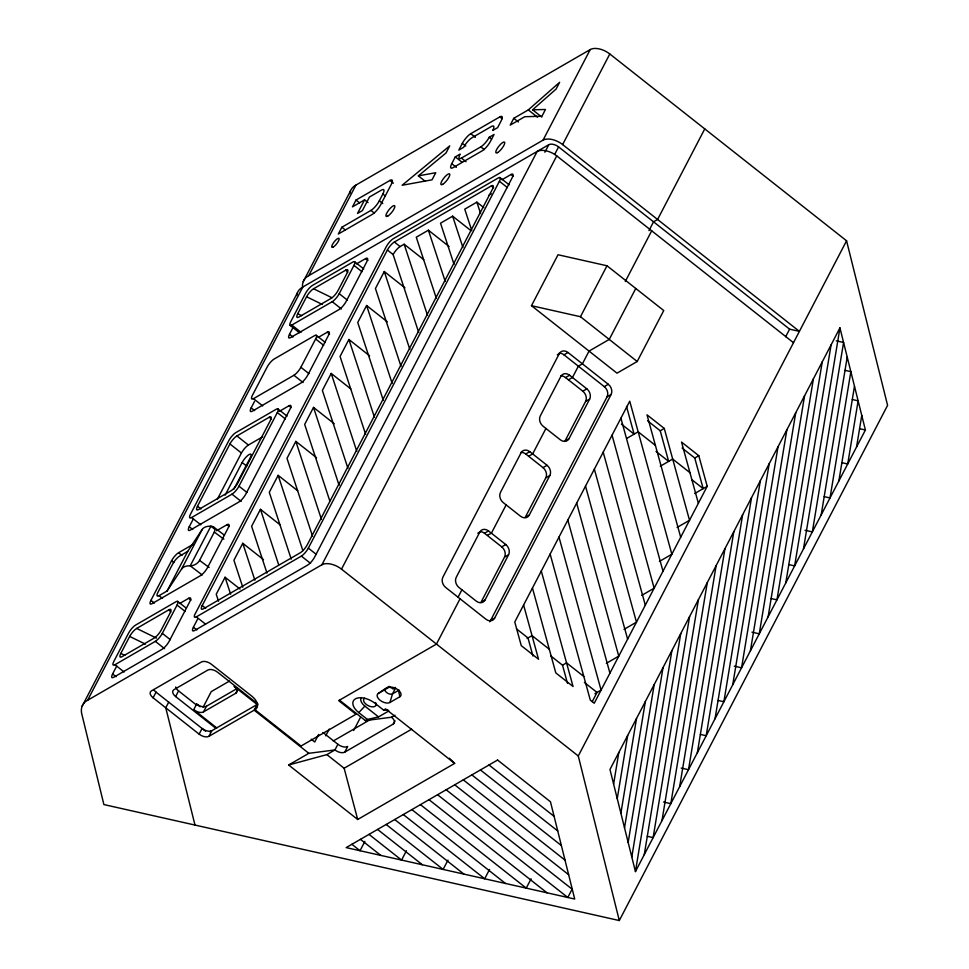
<?xml version="1.0" encoding="UTF-8"?>
<svg xmlns="http://www.w3.org/2000/svg" width="969" height="969" viewBox="0 0 969 969"><rect width="100%" height="100%" fill="white"/><g stroke="black" fill="none" stroke-linecap="round" stroke-linejoin="round"><path stroke-width="1.45" d="M613.607 784.054L618.816 752.489M617.253 798.65L627.658 735.495M620.887 813.233L636.512 718.514M624.52 827.829L645.354 701.532M628.166 842.412L654.196 684.55M631.8 857.008L663.038 667.568M635.434 871.591L865.402 430.006L839.941 327.885L609.973 769.471L635.434 871.591L671.892 650.574M644.276 854.61L680.735 633.593M689.577 616.611L653.13 837.628L647.292 836.308M661.972 820.646L698.419 599.629M707.261 582.648L670.814 803.652L663.523 802.017M679.657 786.671L716.115 565.666M724.957 548.672L688.511 769.689L681.219 768.054M697.353 752.707L733.799 531.69M742.642 514.709L706.195 735.725L700.357 734.405M715.037 718.744L751.496 497.727M760.338 480.745L723.879 701.75L718.053 700.442M732.734 684.768L769.18 463.751M778.022 446.77L741.576 667.786L734.284 666.151M750.418 650.805L786.864 429.788M795.719 412.806L759.26 633.823L751.968 632.176M768.114 616.829L804.561 395.824M813.403 378.843L776.956 599.847L771.118 598.539M785.798 582.866L822.245 361.849M831.099 344.867L794.641 565.884L788.814 564.576M803.483 548.902L839.941 327.885M821.179 514.927L847.209 357.064M838.863 480.963L854.488 386.243M856.56 447L861.768 415.422M384.414 689.25L378.382 693.416A7.619 4.167 27.5 0 0 380.102 700.296A7.619 4.167 27.5 0 0 389.889 702.501L392.53 693.865L395.473 688.208A4.579 2.507 27.5 0 1 389.599 686.888M82.135 706.207L297.362 292.929M303.249 281.604L350.427 191.026M349.761 193.63A35.223 19.271 27.5 0 1 355.902 185.103L590.218 49.564A15.25 8.346 27.5 0 1 609.804 53.973L846.567 240.797L887.592 405.369L619.3 920.55L103.889 804.561L81.953 714.674A35.223 19.271 27.5 0 1 87.61 700.272L302.825 287.006L548.793 144.696A7.619 4.167 27.5 0 1 558.592 146.9L789.602 329.169L799.389 331.374L562.638 144.563A15.25 8.346 27.5 0 0 543.04 140.154L308.723 275.68A35.223 19.271 27.5 0 0 302.522 287.054M308.723 275.68L355.902 185.103M364.586 199.856L357.513 213.434L362.358 210.636L369.443 197.046L381.556 190.033A9.145 2.519 -51.7 0 1 382.864 194.03L379.327 200.825A9.145 2.519 -51.7 0 1 370.945 210.418L341.851 227.243L338.314 234.038L372.253 214.403A9.145 2.519 -51.7 0 0 380.635 204.81L391.258 184.425A9.145 2.519 -51.7 0 0 389.938 180.44L356.011 200.062L352.474 206.857L364.586 199.856L368.038 202.582M168.981 609.731A7.619 2.095 -51.7 0 1 170.072 613.062L161.229 630.044A7.619 2.095 -51.7 0 1 154.241 638.038L121.924 656.74A7.619 2.095 -51.7 0 1 120.834 653.409L129.676 636.427A7.619 2.095 -51.7 0 1 136.665 628.433L168.981 609.731L170.786 612.117M269.225 417.251A7.619 2.095 -51.7 0 1 270.315 420.57L237.889 482.853A7.619 2.095 -51.7 0 1 230.901 490.847L198.584 509.537A7.619 2.095 -51.7 0 1 197.482 506.218L229.919 443.935A7.619 2.095 -51.7 0 1 236.908 435.941L269.225 417.251L271.526 419.068M345.885 270.06A7.619 2.095 -51.7 0 1 346.975 273.379L338.133 290.361A7.619 2.095 -51.7 0 1 331.144 298.367L298.815 317.057A7.619 2.095 -51.7 0 1 297.725 313.726L306.579 296.744A7.619 2.095 -51.7 0 1 313.556 288.75L345.885 270.06L347.677 272.434M179.544 603.59L188.713 598.285A7.619 2.095 -51.7 0 1 189.803 601.604L169.175 641.236A7.619 2.095 -51.7 0 1 162.186 649.23L113.7 677.27A7.619 2.095 -51.7 0 1 112.61 673.952L116.74 666.018M216.559 530.746L227.037 524.689A7.619 2.095 -51.7 0 1 228.127 528.008L207.499 567.64A7.619 2.095 -51.7 0 1 200.51 575.634L152.024 603.675A7.619 2.095 -51.7 0 1 150.934 600.356L171.574 560.724A7.619 2.095 -51.7 0 1 178.562 552.73L192.976 544.396M279.266 411.401L288.956 405.793A7.619 2.095 -51.7 0 1 290.046 409.124L245.823 494.045A7.619 2.095 -51.7 0 1 238.834 502.039L190.36 530.079A7.631 2.095 -51.7 0 1 189.258 526.748L193.412 518.79M318.111 337.503L327.28 332.197A7.619 2.095 -51.7 0 1 328.382 335.516L307.742 375.148A7.619 2.095 -51.7 0 1 300.753 383.155L252.267 411.195A7.619 2.095 -51.7 0 1 251.177 407.864L254.617 401.263M356.447 263.907L365.616 258.602A7.619 2.095 -51.7 0 1 366.706 261.921L346.066 301.553A7.619 2.095 -51.7 0 1 339.077 309.547L290.603 337.587A7.619 2.095 -51.7 0 1 289.513 334.269L292.941 327.667M187.732 551.373L179.653 556.049A7.619 2.095 -51.7 0 0 172.664 564.055L157.923 592.362A7.619 2.095 -51.7 0 0 159.013 595.681L167.092 591.005L187.732 551.373L202.194 529.437A17.987 9.835 27.5 0 1 210.879 526.191L214.452 528.929M217.274 499.398L241.426 453.02A7.619 2.095 -51.7 0 1 248.415 445.025L262.635 436.801M167.092 591.005L181.566 569.069L202.194 529.437M225.123 495.159L242.141 462.504A7.619 2.095 -51.7 0 1 249.13 454.509A7.619 2.095 -51.7 0 1 250.22 457.828L233.892 489.188M202.17 574.944L190.239 565.811A7.619 4.833 -30.2 0 0 199.566 560.397L214.306 532.09A7.619 4.833 -30.2 0 0 210.879 526.191L190.239 565.811A17.987 9.835 27.5 0 0 181.566 569.069M114.936 664.734L155.331 641.369A7.619 2.095 -51.7 0 0 162.32 633.363L177.061 605.056A7.619 2.095 -51.7 0 0 175.97 601.737L135.575 625.102A7.619 2.095 -51.7 0 0 128.586 633.096L113.845 661.403A7.619 2.095 -51.7 0 0 114.936 664.734L124.141 672.001M191.596 517.543L231.991 494.166A7.619 2.095 -51.7 0 0 238.98 486.172L277.304 412.576A7.619 2.095 -51.7 0 0 276.213 409.257L235.818 432.622A7.619 2.095 -51.7 0 0 228.829 440.616L190.493 514.212A7.619 2.095 -51.7 0 0 191.596 517.543L200.801 524.798M253.503 398.647L293.91 375.282A7.619 2.095 -51.7 0 0 300.887 367.287L315.64 338.98A7.619 2.095 -51.7 0 0 314.537 335.649L274.142 359.027A7.619 2.095 -51.7 0 0 267.153 367.021L252.412 395.328A7.619 2.095 -51.7 0 0 253.503 398.647L262.708 405.914M291.826 325.051L332.234 301.686A7.619 2.095 -51.7 0 0 339.223 293.692L353.964 265.385A7.619 2.095 -51.7 0 0 352.873 262.054L312.466 285.419A7.619 2.095 -51.7 0 0 305.477 293.425L290.736 321.732A7.619 2.095 -51.7 0 0 291.826 325.051L301.044 332.319M237.478 688.305L206.445 706.256A7.619 4.167 27.5 0 1 196.646 704.051L193.703 709.72A7.619 4.167 27.5 0 0 203.502 711.912L235.818 693.223A7.619 4.167 27.5 0 0 234.098 686.343L257.124 704.511L254.169 710.168L208.929 736.343A7.619 4.167 27.5 0 1 199.13 734.139L153.09 697.813L156.045 692.145A7.619 4.167 27.5 0 1 153.708 689.565M491.319 185.939A7.619 2.095 -51.7 0 1 492.409 189.258L307.258 544.796A7.619 2.095 -51.7 0 1 300.269 552.79L203.308 608.871A7.619 2.095 -51.7 0 1 202.218 605.54L387.37 250.014A7.619 2.095 -51.7 0 1 394.359 242.02L491.319 185.939L493.621 187.756M501.954 179.75L511.051 174.481A7.619 2.095 -51.7 0 1 512.141 177.799L314.61 557.114A7.619 2.095 -51.7 0 1 307.621 565.109L194.503 630.54A7.619 2.095 -51.7 0 1 193.412 627.209L197.591 619.167M240.033 589.055L225.074 577.245L216.232 594.227L218.534 601.252M263.483 559.634L242.771 543.282L233.917 560.264L242.759 587.178M280.017 524.75L260.455 509.319L251.613 526.3L266.996 573.151M297.713 490.786L278.139 475.343L269.297 492.325L291.233 559.125M316.548 457.719L295.836 441.379L286.994 458.361L312.575 536.305M334.244 423.756L313.52 407.404L304.678 424.398L329.799 500.912M350.778 388.884L331.216 373.44L322.374 390.422L347.956 468.366M369.625 355.817L348.901 339.477L340.058 356.459L365.652 434.391M387.309 321.853L366.597 305.501L357.743 322.495L383.336 400.427M404.994 287.89L384.281 271.538L375.439 288.52L401.033 366.464M168.703 702.137L165.76 707.806L194.987 825.067M461.438 158.08L480.83 146.864A9.145 2.519 -51.7 0 0 489.212 137.259L494.069 134.461L490.52 141.256A9.145 2.519 -51.7 0 1 482.138 150.849L453.056 167.673A9.145 2.519 -51.7 0 1 451.748 163.688L455.285 156.893L460.13 154.083A9.145 2.519 -51.7 0 0 461.438 158.08L466.041 161.714M462.358 143.303L458.822 150.098L463.666 147.288A9.145 2.519 -51.7 0 1 472.048 137.695L491.44 126.479A9.145 2.519 -51.7 0 1 492.749 130.464L497.606 127.666L501.143 120.871A9.145 2.519 -51.7 0 0 499.834 116.886L470.74 133.71A9.145 2.519 -51.7 0 0 462.358 143.303L465.81 146.028M215.917 728.349L175.631 696.554L178.575 690.897A7.619 4.167 27.5 0 1 175.692 686.997M203.09 707.285L211.254 691.612L229.496 681.062M203.502 711.912L206.445 706.256M513.764 118.315L510.227 125.11L524.762 116.704L541.925 116.268L545.474 109.473L532.599 109.8L556.085 89.087L559.622 82.304L528.299 109.909L513.764 118.315L518.367 121.949M199.13 734.139L202.085 728.482A7.619 4.167 27.5 0 0 211.872 730.687L208.929 736.343M196.319 616.865L301.359 556.109A7.619 2.095 -51.7 0 0 308.348 548.115L499.398 181.264A7.619 2.095 -51.7 0 0 498.308 177.933L393.269 238.689A7.619 2.095 -51.7 0 0 386.28 246.683L194.612 614.927A7.619 2.095 -51.7 0 0 196.319 616.865L205.537 624.133M235.818 693.223L237.587 689.831M87.61 700.272L321.926 564.745L537.141 151.479A15.25 8.346 27.5 0 1 556.739 155.888L793.49 342.699M543.04 140.154L590.218 49.564M544.869 152.242L548.793 144.696M460.045 598.794L436.462 644.082L338.702 700.635L355.962 714.25L301.02 746.033L254.98 709.708L257.924 704.039L217.65 672.256A7.619 4.167 27.5 0 0 207.85 670.051L173.911 689.686A7.619 4.167 27.5 0 0 175.631 696.554M554.656 154.446L558.592 146.9M321.926 564.745A15.25 8.346 27.5 0 1 341.512 569.154L556.739 155.888M562.638 144.563L609.804 53.973M531.484 305.695L558.023 254.75L606.994 265.772L663.741 310.54L637.202 361.498L617.011 373.174L531.484 305.695L580.467 316.718L637.202 361.498M318.668 734.441L314.743 741.988L311.206 739.202M325.741 735.81L329.23 729.112M288.641 764.989L308.845 753.313L334.947 749.945A7.619 4.167 27.5 0 0 344.746 752.15L347.689 746.493A7.619 4.167 27.5 0 1 337.902 744.289L334.947 749.945L326.868 754.621L288.641 764.989L357.694 819.483L454.655 763.402L449.41 758.23M353.673 730.481L360.662 717.06M559.319 353.612L442.857 577.233A7.619 6.032 60 0 0 445.667 587.444L485.941 619.227A7.619 6.032 60 0 0 494.65 618.101L611.112 394.48A7.619 6.032 60 0 0 608.302 384.281L568.016 352.498A7.619 6.032 60 0 0 559.319 353.612L557.296 354.787M580.467 316.718L606.994 265.772M479.812 532.042L456.217 577.33A7.619 6.032 60 0 0 459.027 587.541L476.288 601.155A7.619 6.032 60 0 0 484.997 600.041L508.58 554.752A7.619 6.032 60 0 0 505.782 544.542L488.509 530.927A7.619 6.032 60 0 0 479.812 532.042L477.79 533.216M487.54 535.154L491.392 533.192L506.133 504.885M457.974 597.352L461.91 589.806M545.935 428.455L532.659 453.928L528.626 456.266M648.964 230.622L653.542 221.816L657.588 219.478L704.754 128.901M344.746 752.15L393.22 724.109L394.989 720.718M625.296 281.482L651.689 230.804M635.773 288.471L609.235 339.429L589.043 351.105L582.405 363.847L578.36 366.185L572.461 377.51L568.428 379.848M508.58 554.752L504.546 557.078L480.951 602.379L484.997 600.041M549.859 475.488L545.813 477.826L525.186 517.458L529.219 515.12L549.859 475.488A7.619 6.032 60 0 0 547.049 465.29L529.789 451.663A7.619 6.032 60 0 0 521.08 452.789L500.452 492.409A7.619 6.032 60 0 0 503.25 502.62L520.523 516.235A7.619 6.032 60 0 0 529.219 515.12M589.661 399.058L585.615 401.396L564.988 441.028L569.021 438.691L589.661 399.058A7.619 6.032 60 0 0 586.851 388.86L569.59 375.233A7.619 6.032 60 0 0 560.881 376.36L540.254 415.98A7.619 6.032 60 0 0 543.052 426.19L560.324 439.805A7.619 6.032 60 0 0 569.021 438.691M364.877 841.395L360.02 850.721L351.88 844.302M489.648 621.747A7.619 6.032 60 0 0 490.605 620.439L607.066 396.818L611.112 394.48M406.423 850.746L401.566 860.072L369.019 834.394M447.981 860.109L443.124 869.423L386.159 824.474M489.539 869.459L484.682 878.774L403.298 814.566M592.253 701.629L597.037 692.435L584.38 682.455M698.37 503.286L681.534 442.07L698.794 455.696L707.213 486.293L594.251 703.228L590.315 700.127L550.138 554.062M785.665 336.727L789.602 329.169M619.3 920.55L578.275 755.977L846.567 240.797M531.097 878.81L526.24 888.125L420.437 804.645M571.952 889.494L567.798 897.488L437.576 794.737M388.605 711.089L378.552 716.903L367.421 719.422L358.784 712.615L364.877 706.122A10.671 5.838 27.5 0 1 361.292 697.559M418.354 175.873L446.031 152.969L449.737 145.859L402.111 185.273L432.041 179.822L435.747 172.712L418.354 175.873L425.27 181.324M418.717 332.488L393.123 254.556A7.619 2.095 -51.7 0 1 400.112 246.562L404.158 244.224L423.719 259.656M449.107 246.55L428.395 230.198L416.27 237.211L436.389 298.476M471.055 230.707L452.632 216.184L440.52 223.185L454.086 264.513M483.785 207.608L476.869 202.158L464.757 209.171L471.77 230.537M488.994 195.144L491.307 193.812M559.04 353.273A7.619 6.032 60 0 1 563.982 354.836L568.016 352.498M560.615 376.02A7.619 6.032 60 0 1 565.545 377.571L569.59 375.233M565.545 377.571L582.817 391.197L586.851 388.86M563.982 354.836L604.256 386.619L608.302 384.281M520.813 452.45A7.619 6.032 60 0 1 525.743 454.001L529.789 451.663M525.743 454.001L543.015 467.627L547.049 465.29M626.979 438.279L638.159 431.811L655.432 445.425M647.571 420.788L660.228 430.781L664.274 428.443L689.528 520.268L677.101 527.451M479.534 531.702A7.619 6.032 60 0 1 484.476 533.253L488.509 530.927M484.476 533.253L501.736 546.879L505.782 544.542M660.264 466.246L672.692 459.052L689.952 472.678M209.849 731.849L257.124 704.511M682.103 448.041L694.761 458.022L698.794 455.696M694.688 493.536L707.213 486.293M490.605 620.439L494.65 618.101M389.199 686.355L385.626 688.414A4.579 2.507 27.5 0 0 385.117 688.874M378.382 693.416L388.315 687.675A7.619 4.167 27.5 0 1 398.114 689.88A7.619 4.167 27.5 0 1 399.822 696.747L389.889 702.501M392.82 688.911L395.425 687.409M398.998 689.964A4.579 2.507 27.5 0 1 398.489 690.425L392.53 693.865A4.579 2.507 27.5 0 1 387.624 693.198A4.579 2.507 27.5 0 1 384.875 689.48M339.501 700.163L365.398 720.597L367.421 719.422M358.784 712.615A15.25 8.346 27.5 0 1 355.357 698.867A15.25 8.346 27.5 0 1 374.955 703.264L383.579 710.083L385.601 708.908L454.655 763.402M333.275 740.982L369.843 719.834M659.404 561.426L671.844 554.232L629.741 401.202L514.769 621.977L521.261 645.645L538.534 659.259L523.599 605.007M527.051 638.486L532.029 635.616L549.29 649.242M365.398 720.597L391.512 717.23L394.977 715.231M641.72 595.39L654.148 588.195L612.057 435.166M326.868 754.621L344.14 768.247L411.655 729.185M624.024 629.353L636.463 622.171L594.36 469.141M550.998 656.11L562.517 665.194L566.55 662.857L583.81 676.483M606.34 663.329L618.767 656.134L576.676 503.105M594.869 693.695L601.083 690.11L558.98 537.068M383.579 710.083L388.605 710.301M836.283 340.834L843.575 342.469L812.337 531.92L805.045 530.273M845.016 370.34L850.855 371.648L830.021 497.945L824.195 496.637M852.296 399.519L858.122 400.827L847.718 463.981L841.879 462.661M859.576 428.698L865.402 430.006M313.556 288.75L331.992 297.762M306.579 296.744L322.362 304.472M297.725 313.726L301.674 315.664M136.665 628.433L156.409 638.086M129.676 636.427L145.471 644.155M120.834 653.409L124.783 655.347M214.306 532.09L223.863 539.164M199.566 560.397L209.122 567.471M213.677 527.063L224.408 535.154M532.599 109.8L541.804 117.067M528.299 109.909L537.516 117.176M499.834 116.886L502.136 118.703M489.212 137.259L491.513 139.076M470.74 133.71L475.343 137.344M480.83 146.864L484.282 149.589M511.051 174.481L513.352 176.297M499.931 177.533L509.137 184.788M499.398 181.264L507.453 187.623M455.285 156.893L462.189 162.344M451.748 163.688L456.351 167.322M389.938 180.44L393.39 183.165M382.864 194.03L385.165 195.847M379.327 200.825L382.779 203.551M664.274 428.443L647.001 414.829L680.686 537.25M370.945 210.418L374.397 213.144M356.011 200.062L359.463 202.787M394.359 242.02L400.112 246.562M621.456 424.156L634.126 434.148L626.507 406.447M655.989 451.397L668.646 461.389L660.228 430.781M691.672 479.558L703.179 488.63L694.761 458.022M387.37 250.014L393.123 254.556M341.851 227.243L345.303 229.968M365.616 258.602L367.917 260.419M354.497 261.642L363.702 268.91M353.964 265.385L362.018 271.744M339.223 293.692L347.277 300.051M332.234 301.686L341.439 308.954M327.28 332.197L329.581 334.014M316.173 335.25L325.378 342.505M315.64 338.98L323.694 345.339M290.203 325.463L299.409 332.73M289.513 334.269L292.965 336.994M300.887 367.287L308.954 373.646M293.91 375.282L303.115 382.549M288.956 405.793L291.257 407.61M277.837 408.845L287.042 416.113M277.304 412.576L285.358 418.935M251.177 407.864L254.629 410.59M516.477 628.869L527.984 637.953L532.962 656.037M236.908 435.941L248.415 445.025M229.919 443.935L241.426 453.02M242.141 462.504L246.744 466.137M238.98 486.172L247.034 492.531M341.512 569.154L578.275 755.977M308.348 548.115L316.403 554.474M231.991 494.166L241.196 501.433M301.359 556.109L310.564 563.377M227.037 524.689L229.338 526.506M197.482 506.218L200.946 508.943M189.258 526.748L192.71 529.474M488.994 764.989L554.111 816.37M480.43 769.955L557.744 830.954M471.855 774.909L561.378 845.549M178.562 552.73L182.015 555.455M463.291 779.863L565.012 860.133M364.877 706.122L378.552 716.903M171.574 560.724L173.875 562.541M454.715 784.817L568.658 874.728M446.152 789.783L572.291 889.312M202.218 605.54L205.67 608.266M188.713 598.285L191.014 600.09M177.593 601.325L185.66 607.684M429.013 799.691L547.013 892.812M177.061 605.056L185.115 611.415M159.013 595.681L162.465 598.406M193.412 627.209L196.864 629.935M322.931 732.479L337.902 744.289M150.934 600.356L154.386 603.081M411.873 809.599L505.455 883.449M162.32 633.363L170.374 639.722M394.722 819.52L463.909 874.099M254.169 710.168L308.845 753.313M155.331 641.369L164.548 648.636M377.583 829.428L422.351 864.748M196.646 704.051L200.098 706.776M178.575 690.897L196.356 704.923M360.444 839.348L380.793 855.397M193.703 709.72L216.717 727.876M156.045 692.145L205.537 731.207M112.61 673.952L116.062 676.677M476.869 202.158L480.612 213.555M452.632 216.184L462.928 247.531M428.395 230.198L445.243 281.495M404.158 244.224L427.547 315.458M384.281 271.538L409.875 349.482M366.597 305.501L392.179 383.445M348.901 339.477L374.494 417.409M331.216 373.44L356.81 451.384M313.52 407.404L339.114 485.348M295.836 441.379L321.429 519.311M278.139 475.343L302.885 550.683M260.455 509.319L278.648 564.709M242.771 543.282L254.871 580.165M225.074 577.245L230.646 594.203M620.899 418.184L662.99 571.213M603.202 452.148L645.306 605.189M585.518 486.123L627.609 639.152M567.834 520.087L609.925 673.116M541.296 571.044L573.054 686.512L555.794 672.886L532.453 588.026M562.517 665.194L567.483 683.278M344.14 768.247L357.694 819.483M398.489 690.425L399.822 696.747M153.09 697.813A7.619 4.167 27.5 0 1 151.382 690.933L201.479 661.96A7.619 4.167 27.5 0 1 211.266 664.165L251.552 695.948A15.25 8.346 27.5 0 1 254.98 709.708M296.684 295.533A35.223 19.271 27.5 0 1 302.825 287.006M391.512 717.23A7.619 4.167 27.5 0 1 393.22 724.109M501.736 546.879A7.619 6.032 60 0 1 504.546 557.078M543.015 467.627A7.619 6.032 60 0 1 545.813 477.826M582.817 391.197A7.619 6.032 60 0 1 585.615 401.396M604.256 386.619A7.619 6.032 60 0 1 607.066 396.818M375.56 702.501A6.868 3.755 27.5 0 1 369.262 706.147A6.868 3.755 27.5 0 1 364.635 698.201M497.569 760.035L346.163 847.609L574.714 899.038L550.465 801.775L497.569 760.035M333.227 247.071A5.717 1.575 -51.7 0 0 339.162 239.186A5.717 1.575 -51.7 0 0 333.917 242.214A5.717 1.575 -51.7 0 0 333.227 247.071M387.721 216.135A6.868 1.89 -51.7 0 0 394.855 206.676A6.868 1.89 -51.7 0 0 388.557 210.321A6.868 1.89 -51.7 0 0 387.721 216.135M442.663 184.364A6.868 1.89 -51.7 0 0 449.798 174.892A6.868 1.89 -51.7 0 0 443.499 178.538A6.868 1.89 -51.7 0 0 442.663 184.364M497.606 152.581A6.868 1.89 -51.7 0 0 504.74 143.121A6.868 1.89 -51.7 0 0 498.441 146.755A6.868 1.89 -51.7 0 0 497.606 152.581"/></g></svg>
